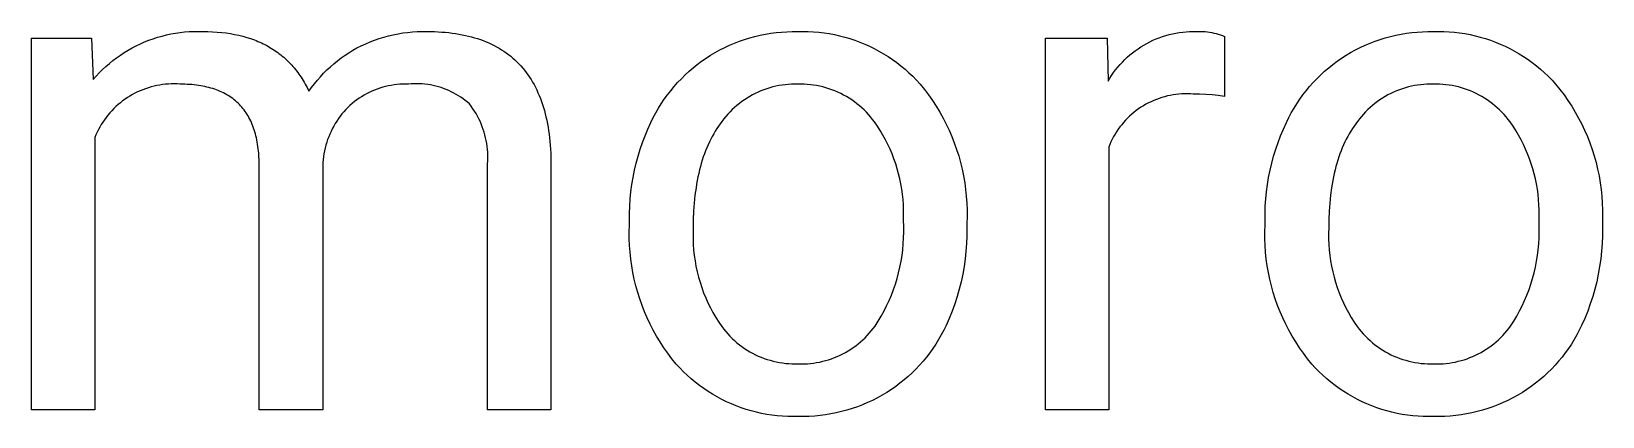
# Model space of a CAD drawing. Header units: millimetres. Extents: x 1422 to 6060, y -58 to 3182.
# Drawn here: x 4645.9 to 4744.2, y 145.7 to 169.9 of the extents above; entities that cross this region are included whole.
import ezdxf

# ---------------------------------------------------------------- set-up
doc = ezdxf.new("R2010")
doc.units = ezdxf.units.MM
doc.header["$MEASUREMENT"] = 0
doc.layers.add('Domyślny', color=7, linetype='Continuous', true_color=0x000000)

msp = doc.modelspace()

# ---------------------------------------------------------------- linework, layer by layer
at = {"layer": 'Domyślny'}
for p, q in [((4645.852, 146.155), (4645.852, 169.449)), ((4645.852, 169.449), (4649.605, 169.449)), ((4649.605, 169.449), (4649.711, 166.85)), ((4652.673, 169.093), (4652.937, 169.208)), ((4652.937, 169.208), (4653.205, 169.315)), ((4653.205, 169.315), (4653.476, 169.412)), ((4653.476, 169.412), (4653.75, 169.501)), ((4653.75, 169.501), (4654.027, 169.58)), ((4654.027, 169.58), (4654.307, 169.649)), ((4654.307, 169.649), (4654.588, 169.709)), ((4654.588, 169.709), (4654.872, 169.76)), ((4654.872, 169.76), (4655.157, 169.801)), ((4655.157, 169.801), (4655.443, 169.833)), ((4655.443, 169.833), (4655.731, 169.854)), ((4655.731, 169.854), (4656.018, 169.866)), ((4656.018, 169.866), (4656.307, 169.869)), ((4656.307, 169.869), (4656.595, 169.862)), ((4656.595, 169.862), (4656.896, 169.858)), ((4656.896, 169.858), (4657.191, 169.847)), ((4657.191, 169.847), (4657.48, 169.829)), ((4657.48, 169.829), (4657.763, 169.803)), ((4657.763, 169.803), (4658.04, 169.77)), ((4658.04, 169.77), (4658.31, 169.73)), ((4658.31, 169.73), (4658.575, 169.682)), ((4658.575, 169.682), (4658.834, 169.628)), ((4658.834, 169.628), (4659.086, 169.566)), ((4659.086, 169.566), (4659.333, 169.496)), ((4659.333, 169.496), (4659.573, 169.419)), ((4659.573, 169.419), (4659.691, 169.378)), ((4659.691, 169.378), (4659.808, 169.335)), ((4659.808, 169.335), (4659.923, 169.29)), ((4659.923, 169.29), (4660.036, 169.244)), ((4660.036, 169.244), (4660.148, 169.195)), ((4660.148, 169.195), (4660.258, 169.145)), ((4666.778, 169.095), (4667.057, 169.214)), ((4667.057, 169.214), (4667.34, 169.323)), ((4667.34, 169.323), (4667.627, 169.423)), ((4667.627, 169.423), (4667.917, 169.512)), ((4667.917, 169.512), (4668.21, 169.592)), ((4668.21, 169.592), (4668.505, 169.662)), ((4668.505, 169.662), (4668.803, 169.721)), ((4668.803, 169.721), (4669.103, 169.77)), ((4669.103, 169.77), (4669.404, 169.809)), ((4669.404, 169.809), (4669.706, 169.838)), ((4669.706, 169.838), (4670.009, 169.856)), ((4670.009, 169.856), (4670.312, 169.864)), ((4670.312, 169.864), (4670.616, 169.862)), ((4670.616, 169.862), (4671.086, 169.854)), ((4671.086, 169.854), (4671.315, 169.844)), ((4671.315, 169.844), (4671.541, 169.83)), ((4671.541, 169.83), (4671.763, 169.812)), ((4671.763, 169.812), (4671.981, 169.79)), ((4671.981, 169.79), (4672.196, 169.765)), ((4672.196, 169.765), (4672.407, 169.735)), ((4672.407, 169.735), (4672.614, 169.701)), ((4672.614, 169.701), (4672.818, 169.664)), ((4672.818, 169.664), (4673.018, 169.622)), ((4673.018, 169.622), (4673.215, 169.576)), ((4673.215, 169.576), (4673.407, 169.527)), ((4673.407, 169.527), (4673.596, 169.473)), ((4673.596, 169.473), (4673.782, 169.416)), ((4673.782, 169.416), (4673.964, 169.355)), ((4673.964, 169.355), (4674.142, 169.289)), ((4674.142, 169.289), (4674.316, 169.22)), ((4674.316, 169.22), (4674.487, 169.147)), ((4689.868, 169.133), (4690.183, 169.254)), ((4690.183, 169.254), (4690.502, 169.363)), ((4690.502, 169.363), (4690.824, 169.463)), ((4690.824, 169.463), (4691.149, 169.551)), ((4691.149, 169.551), (4691.477, 169.629)), ((4691.477, 169.629), (4691.808, 169.695)), ((4691.808, 169.695), (4692.14, 169.751)), ((4692.14, 169.751), (4692.474, 169.795)), ((4692.474, 169.795), (4692.81, 169.829)), ((4692.81, 169.829), (4693.146, 169.851)), ((4693.146, 169.851), (4693.483, 169.862)), ((4693.483, 169.862), (4693.82, 169.862)), ((4693.82, 169.862), (4694.152, 169.868)), ((4694.152, 169.868), (4694.483, 169.863)), ((4694.483, 169.863), (4694.814, 169.846)), ((4694.814, 169.846), (4695.144, 169.819)), ((4695.144, 169.819), (4695.473, 169.78)), ((4695.473, 169.78), (4695.801, 169.73)), ((4695.801, 169.73), (4696.127, 169.669)), ((4696.127, 169.669), (4696.45, 169.598)), ((4696.45, 169.598), (4696.771, 169.515)), ((4696.771, 169.515), (4697.089, 169.421)), ((4697.089, 169.421), (4697.403, 169.317)), ((4697.403, 169.317), (4697.714, 169.202)), ((4697.714, 169.202), (4698.021, 169.076)), ((4709.33, 146.155), (4709.33, 169.449)), ((4709.33, 169.449), (4713.188, 169.449)), ((4713.188, 169.449), (4713.253, 166.744)), ((4715.681, 169.12), (4715.872, 169.219)), ((4715.872, 169.219), (4716.066, 169.311)), ((4716.066, 169.311), (4716.263, 169.397)), ((4716.263, 169.397), (4716.463, 169.476)), ((4716.463, 169.476), (4716.666, 169.547)), ((4716.666, 169.547), (4716.871, 169.612)), ((4716.871, 169.612), (4717.079, 169.669)), ((4717.079, 169.669), (4717.288, 169.719)), ((4717.288, 169.719), (4717.499, 169.761)), ((4717.499, 169.761), (4717.711, 169.797)), ((4717.711, 169.797), (4717.924, 169.825)), ((4717.924, 169.825), (4718.138, 169.845)), ((4718.138, 169.845), (4718.353, 169.858)), ((4718.353, 169.858), (4718.568, 169.864)), ((4718.568, 169.864), (4718.783, 169.862)), ((4718.783, 169.862), (4718.922, 169.867)), ((4718.922, 169.867), (4719.06, 169.867)), ((4719.06, 169.867), (4719.199, 169.862)), ((4719.199, 169.862), (4719.337, 169.853)), ((4719.337, 169.853), (4719.475, 169.839)), ((4719.475, 169.839), (4719.612, 169.82)), ((4719.612, 169.82), (4719.748, 169.796)), ((4719.748, 169.796), (4719.884, 169.767)), ((4719.884, 169.767), (4720.018, 169.734)), ((4720.018, 169.734), (4720.151, 169.696)), ((4720.151, 169.696), (4720.283, 169.654)), ((4720.283, 169.654), (4720.413, 169.607)), ((4720.413, 169.607), (4720.542, 169.556)), ((4720.542, 169.556), (4720.542, 165.793)), ((4729.655, 169.133), (4729.97, 169.254)), ((4729.97, 169.254), (4730.288, 169.363)), ((4730.288, 169.363), (4730.611, 169.463)), ((4730.611, 169.463), (4730.936, 169.551)), ((4730.936, 169.551), (4731.264, 169.629)), ((4731.264, 169.629), (4731.594, 169.695)), ((4731.594, 169.695), (4731.927, 169.751)), ((4731.927, 169.751), (4732.261, 169.795)), ((4732.261, 169.795), (4732.596, 169.829)), ((4732.596, 169.829), (4732.933, 169.851)), ((4732.933, 169.851), (4733.269, 169.862)), ((4733.269, 169.862), (4733.607, 169.862)), ((4733.607, 169.862), (4733.938, 169.868)), ((4733.938, 169.868), (4734.269, 169.863)), ((4734.269, 169.863), (4734.6, 169.846)), ((4734.6, 169.846), (4734.931, 169.819)), ((4734.931, 169.819), (4735.26, 169.78)), ((4735.26, 169.78), (4735.587, 169.73)), ((4735.587, 169.73), (4735.913, 169.669)), ((4735.913, 169.669), (4736.237, 169.598)), ((4736.237, 169.598), (4736.557, 169.515)), ((4736.557, 169.515), (4736.875, 169.421)), ((4736.875, 169.421), (4737.19, 169.317)), ((4737.19, 169.317), (4737.501, 169.202)), ((4737.501, 169.202), (4737.807, 169.076)), ((4650.955, 168.046), (4651.184, 168.22)), ((4651.184, 168.22), (4651.42, 168.386)), ((4651.42, 168.386), (4651.661, 168.544)), ((4651.661, 168.544), (4651.907, 168.694)), ((4651.907, 168.694), (4652.158, 168.836)), ((4652.158, 168.836), (4652.413, 168.969)), ((4652.413, 168.969), (4652.673, 169.093)), ((4660.258, 169.145), (4660.367, 169.093)), ((4660.367, 169.093), (4660.474, 169.039)), ((4660.474, 169.039), (4660.58, 168.983)), ((4660.58, 168.983), (4660.684, 168.926)), ((4660.684, 168.926), (4660.787, 168.866)), ((4660.787, 168.866), (4660.888, 168.805)), ((4660.888, 168.805), (4660.988, 168.742)), ((4660.988, 168.742), (4661.086, 168.677)), ((4661.086, 168.677), (4661.183, 168.611)), ((4661.183, 168.611), (4661.278, 168.542)), ((4661.278, 168.542), (4661.372, 168.472)), ((4661.372, 168.472), (4661.464, 168.4)), ((4661.464, 168.4), (4661.555, 168.326)), ((4661.555, 168.326), (4661.644, 168.25)), ((4661.644, 168.25), (4661.731, 168.172)), ((4665.014, 168.026), (4665.247, 168.203)), ((4665.247, 168.203), (4665.485, 168.372)), ((4665.485, 168.372), (4665.729, 168.532)), ((4665.729, 168.532), (4665.978, 168.685)), ((4665.978, 168.685), (4666.232, 168.829)), ((4666.232, 168.829), (4666.502, 168.967)), ((4666.502, 168.967), (4666.778, 169.095)), ((4674.487, 169.147), (4674.654, 169.07)), ((4674.654, 169.07), (4674.817, 168.988)), ((4674.817, 168.988), (4674.977, 168.903)), ((4674.977, 168.903), (4675.133, 168.814)), ((4675.133, 168.814), (4675.286, 168.721)), ((4675.286, 168.721), (4675.435, 168.624)), ((4675.435, 168.624), (4675.58, 168.523)), ((4675.58, 168.523), (4675.721, 168.418)), ((4675.721, 168.418), (4675.859, 168.309)), ((4675.859, 168.309), (4675.993, 168.196)), ((4675.993, 168.196), (4676.123, 168.079)), ((4687.808, 168.002), (4688.083, 168.195)), ((4688.083, 168.195), (4688.364, 168.378)), ((4688.364, 168.378), (4688.654, 168.549)), ((4688.654, 168.549), (4688.95, 168.71)), ((4688.95, 168.71), (4689.252, 168.861)), ((4689.252, 168.861), (4689.558, 169.002)), ((4689.558, 169.002), (4689.868, 169.133)), ((4698.021, 169.076), (4698.323, 168.94)), ((4698.323, 168.94), (4698.621, 168.794)), ((4698.621, 168.794), (4698.913, 168.638)), ((4698.913, 168.638), (4699.2, 168.472)), ((4699.2, 168.472), (4699.481, 168.297)), ((4699.481, 168.297), (4699.756, 168.112)), ((4714.3, 168.102), (4714.456, 168.25)), ((4714.456, 168.25), (4714.618, 168.392)), ((4714.618, 168.392), (4714.784, 168.529)), ((4714.784, 168.529), (4714.955, 168.659)), ((4714.955, 168.659), (4715.13, 168.784)), ((4715.13, 168.784), (4715.31, 168.902)), ((4715.31, 168.902), (4715.493, 169.014)), ((4715.493, 169.014), (4715.681, 169.12)), ((4727.594, 168.002), (4727.869, 168.195)), ((4727.869, 168.195), (4728.15, 168.378)), ((4728.15, 168.378), (4728.441, 168.549)), ((4728.441, 168.549), (4728.737, 168.71)), ((4728.737, 168.71), (4729.038, 168.861)), ((4729.038, 168.861), (4729.344, 169.002)), ((4729.344, 169.002), (4729.655, 169.133)), ((4737.807, 169.076), (4738.11, 168.94)), ((4738.11, 168.94), (4738.407, 168.794)), ((4738.407, 168.794), (4738.7, 168.638)), ((4738.7, 168.638), (4738.986, 168.472)), ((4738.986, 168.472), (4739.268, 168.297)), ((4739.268, 168.297), (4739.543, 168.112)), ((4649.901, 167.066), (4650.099, 167.276)), ((4650.099, 167.276), (4650.303, 167.479)), ((4650.303, 167.479), (4650.514, 167.676)), ((4650.514, 167.676), (4650.731, 167.865)), ((4650.731, 167.865), (4650.955, 168.046)), ((4661.731, 168.172), (4661.818, 168.092)), ((4661.818, 168.092), (4661.902, 168.011)), ((4661.902, 168.011), (4661.985, 167.928)), ((4661.985, 167.928), (4662.067, 167.843)), ((4662.067, 167.843), (4662.147, 167.756)), ((4662.147, 167.756), (4662.225, 167.668)), ((4662.225, 167.668), (4662.302, 167.577)), ((4662.302, 167.577), (4662.378, 167.485)), ((4662.378, 167.485), (4662.451, 167.391)), ((4662.451, 167.391), (4662.524, 167.295)), ((4662.524, 167.295), (4662.595, 167.197)), ((4663.947, 167.032), (4664.147, 167.245)), ((4664.147, 167.245), (4664.354, 167.451)), ((4664.354, 167.451), (4664.568, 167.65)), ((4664.568, 167.65), (4664.788, 167.842)), ((4664.788, 167.842), (4665.014, 168.026)), ((4676.123, 168.079), (4676.25, 167.959)), ((4676.25, 167.959), (4676.373, 167.834)), ((4676.373, 167.834), (4676.493, 167.705)), ((4676.493, 167.705), (4676.609, 167.573)), ((4676.609, 167.573), (4676.721, 167.436)), ((4676.721, 167.436), (4676.829, 167.295)), ((4676.829, 167.295), (4676.934, 167.151)), ((4686.778, 167.143), (4687.025, 167.371)), ((4687.025, 167.371), (4687.279, 167.59)), ((4687.279, 167.59), (4687.54, 167.801)), ((4687.54, 167.801), (4687.808, 168.002)), ((4699.756, 168.112), (4700.025, 167.918)), ((4700.025, 167.918), (4700.287, 167.715)), ((4700.287, 167.715), (4700.542, 167.503)), ((4700.542, 167.503), (4700.789, 167.283)), ((4700.789, 167.283), (4701.029, 167.054)), ((4713.478, 167.11), (4713.601, 167.287)), ((4713.601, 167.287), (4713.729, 167.459)), ((4713.729, 167.459), (4713.863, 167.627)), ((4713.863, 167.627), (4714.003, 167.791)), ((4714.003, 167.791), (4714.149, 167.949)), ((4714.149, 167.949), (4714.3, 168.102)), ((4726.565, 167.143), (4726.811, 167.371)), ((4726.811, 167.371), (4727.065, 167.59)), ((4727.065, 167.59), (4727.326, 167.801)), ((4727.326, 167.801), (4727.594, 168.002)), ((4739.543, 168.112), (4739.811, 167.918)), ((4739.811, 167.918), (4740.073, 167.715)), ((4740.073, 167.715), (4740.328, 167.503)), ((4740.328, 167.503), (4740.575, 167.283)), ((4740.575, 167.283), (4740.815, 167.054)), ((4649.711, 166.85), (4649.901, 167.066)), ((4653.004, 166.281), (4652.833, 166.218)), ((4653.177, 166.338), (4653.004, 166.281)), ((4653.352, 166.389), (4653.177, 166.338)), ((4653.529, 166.435), (4653.352, 166.389)), ((4653.707, 166.474), (4653.529, 166.435)), ((4653.886, 166.507), (4653.707, 166.474)), ((4654.066, 166.533), (4653.886, 166.507)), ((4654.248, 166.554), (4654.066, 166.533)), ((4654.429, 166.568), (4654.248, 166.554)), ((4654.611, 166.576), (4654.429, 166.568)), ((4654.794, 166.578), (4654.611, 166.576)), ((4654.976, 166.574), (4654.794, 166.578)), ((4655.158, 166.563), (4654.976, 166.574)), ((4655.463, 166.558), (4655.158, 166.563)), ((4655.612, 166.552), (4655.463, 166.558)), ((4655.758, 166.543), (4655.612, 166.552)), ((4655.902, 166.532), (4655.758, 166.543)), ((4656.043, 166.518), (4655.902, 166.532)), ((4656.182, 166.502), (4656.043, 166.518)), ((4656.319, 166.484), (4656.182, 166.502)), ((4656.453, 166.462), (4656.319, 166.484)), ((4656.585, 166.439), (4656.453, 166.462)), ((4656.715, 166.413), (4656.585, 166.439)), ((4656.842, 166.384), (4656.715, 166.413)), ((4656.966, 166.353), (4656.842, 166.384)), ((4657.088, 166.319), (4656.966, 166.353)), ((4657.208, 166.283), (4657.088, 166.319)), ((4657.325, 166.245), (4657.208, 166.283)), ((4657.44, 166.204), (4657.325, 166.245)), ((4662.595, 167.197), (4662.664, 167.097)), ((4662.664, 167.097), (4662.732, 166.996)), ((4662.732, 166.996), (4662.798, 166.893)), ((4662.798, 166.893), (4662.863, 166.788)), ((4662.863, 166.788), (4662.926, 166.681)), ((4662.926, 166.681), (4662.988, 166.572)), ((4662.988, 166.572), (4663.107, 166.349)), ((4663.107, 166.349), (4663.22, 166.119)), ((4663.22, 166.119), (4663.39, 166.356)), ((4663.39, 166.356), (4663.568, 166.588)), ((4663.568, 166.588), (4663.754, 166.813)), ((4663.754, 166.813), (4663.947, 167.032)), ((4667.497, 166.253), (4667.328, 166.188)), ((4667.669, 166.312), (4667.497, 166.253)), ((4667.843, 166.365), (4667.669, 166.312)), ((4668.019, 166.412), (4667.843, 166.365)), ((4668.196, 166.453), (4668.019, 166.412)), ((4668.374, 166.487), (4668.196, 166.453)), ((4668.553, 166.515), (4668.374, 166.487)), ((4668.734, 166.538), (4668.553, 166.515)), ((4668.915, 166.553), (4668.734, 166.538)), ((4669.096, 166.563), (4668.915, 166.553)), ((4669.278, 166.566), (4669.096, 166.563)), ((4669.459, 166.563), (4669.278, 166.566)), ((4669.631, 166.577), (4669.459, 166.563)), ((4669.803, 166.586), (4669.631, 166.577)), ((4669.975, 166.588), (4669.803, 166.586)), ((4670.147, 166.585), (4669.975, 166.588)), ((4670.319, 166.575), (4670.147, 166.585)), ((4670.49, 166.56), (4670.319, 166.575)), ((4670.661, 166.538), (4670.49, 166.56)), ((4670.831, 166.511), (4670.661, 166.538)), ((4670.999, 166.478), (4670.831, 166.511)), ((4671.167, 166.439), (4670.999, 166.478)), ((4671.333, 166.394), (4671.167, 166.439)), ((4671.498, 166.344), (4671.333, 166.394)), ((4671.66, 166.288), (4671.498, 166.344)), ((4671.821, 166.226), (4671.66, 166.288)), ((4676.934, 167.151), (4677.035, 167.002)), ((4677.035, 167.002), (4677.133, 166.85)), ((4677.133, 166.85), (4677.226, 166.693)), ((4677.226, 166.693), (4677.317, 166.533)), ((4677.317, 166.533), (4677.403, 166.369)), ((4677.403, 166.369), (4677.486, 166.2)), ((4685.873, 166.154), (4686.087, 166.413)), ((4686.087, 166.413), (4686.309, 166.664)), ((4686.309, 166.664), (4686.54, 166.907)), ((4686.54, 166.907), (4686.778, 167.143)), ((4691.89, 166.276), (4691.705, 166.211)), ((4692.077, 166.335), (4691.89, 166.276)), ((4692.266, 166.386), (4692.077, 166.335)), ((4692.457, 166.432), (4692.266, 166.386)), ((4692.649, 166.471), (4692.457, 166.432)), ((4692.843, 166.503), (4692.649, 166.471)), ((4693.037, 166.528), (4692.843, 166.503)), ((4693.232, 166.547), (4693.037, 166.528)), ((4693.428, 166.559), (4693.232, 166.547)), ((4693.624, 166.565), (4693.428, 166.559)), ((4693.82, 166.563), (4693.624, 166.565)), ((4694.019, 166.565), (4693.82, 166.563)), ((4694.219, 166.56), (4694.019, 166.565)), ((4694.417, 166.549), (4694.219, 166.56)), ((4694.616, 166.53), (4694.417, 166.549)), ((4694.813, 166.504), (4694.616, 166.53)), ((4695.01, 166.472), (4694.813, 166.504)), ((4695.205, 166.433), (4695.01, 166.472)), ((4695.399, 166.387), (4695.205, 166.433)), ((4695.591, 166.335), (4695.399, 166.387)), ((4695.782, 166.276), (4695.591, 166.335)), ((4695.97, 166.21), (4695.782, 166.276)), ((4701.029, 167.054), (4701.261, 166.817)), ((4701.261, 166.817), (4701.485, 166.573)), ((4701.485, 166.573), (4701.754, 166.239)), ((4701.754, 166.239), (4702.012, 165.896)), ((4713.253, 166.744), (4713.362, 166.929)), ((4713.362, 166.929), (4713.478, 167.11)), ((4725.659, 166.154), (4725.873, 166.413)), ((4725.873, 166.413), (4726.095, 166.664)), ((4726.095, 166.664), (4726.326, 166.907)), ((4726.326, 166.907), (4726.565, 167.143)), ((4731.676, 166.276), (4731.491, 166.211)), ((4731.864, 166.335), (4731.676, 166.276)), ((4732.053, 166.386), (4731.864, 166.335)), ((4732.243, 166.432), (4732.053, 166.386)), ((4732.436, 166.471), (4732.243, 166.432)), ((4732.629, 166.503), (4732.436, 166.471)), ((4732.824, 166.528), (4732.629, 166.503)), ((4733.019, 166.547), (4732.824, 166.528)), ((4733.214, 166.559), (4733.019, 166.547)), ((4733.41, 166.565), (4733.214, 166.559)), ((4733.607, 166.563), (4733.41, 166.565)), ((4733.806, 166.565), (4733.607, 166.563)), ((4734.005, 166.56), (4733.806, 166.565)), ((4734.204, 166.549), (4734.005, 166.56)), ((4734.402, 166.53), (4734.204, 166.549)), ((4734.6, 166.504), (4734.402, 166.53)), ((4734.796, 166.472), (4734.6, 166.504)), ((4734.992, 166.433), (4734.796, 166.472)), ((4735.186, 166.387), (4734.992, 166.433)), ((4735.378, 166.335), (4735.186, 166.387)), ((4735.568, 166.276), (4735.378, 166.335)), ((4735.756, 166.21), (4735.568, 166.276)), ((4740.815, 167.054), (4741.047, 166.817)), ((4741.047, 166.817), (4741.271, 166.573)), ((4741.271, 166.573), (4741.54, 166.239)), ((4741.54, 166.239), (4741.798, 165.896)), ((4651.28, 165.28), (4651.144, 165.159)), ((4651.42, 165.398), (4651.28, 165.28)), ((4651.563, 165.51), (4651.42, 165.398)), ((4651.711, 165.617), (4651.563, 165.51)), ((4651.862, 165.719), (4651.711, 165.617)), ((4652.016, 165.816), (4651.862, 165.719)), ((4652.174, 165.907), (4652.016, 165.816)), ((4652.335, 165.993), (4652.174, 165.907)), ((4652.498, 166.074), (4652.335, 165.993)), ((4652.665, 166.149), (4652.498, 166.074)), ((4652.833, 166.218), (4652.665, 166.149)), ((4657.553, 166.16), (4657.44, 166.204)), ((4657.663, 166.114), (4657.553, 166.16)), ((4657.77, 166.066), (4657.663, 166.114)), ((4657.876, 166.015), (4657.77, 166.066)), ((4657.978, 165.961), (4657.876, 166.015)), ((4658.079, 165.905), (4657.978, 165.961)), ((4658.177, 165.847), (4658.079, 165.905)), ((4658.272, 165.786), (4658.177, 165.847)), ((4658.365, 165.722), (4658.272, 165.786)), ((4658.456, 165.656), (4658.365, 165.722)), ((4658.544, 165.588), (4658.456, 165.656)), ((4658.63, 165.517), (4658.544, 165.588)), ((4658.714, 165.444), (4658.63, 165.517)), ((4658.795, 165.368), (4658.714, 165.444)), ((4658.873, 165.289), (4658.795, 165.368)), ((4658.95, 165.208), (4658.873, 165.289)), ((4665.93, 165.353), (4665.792, 165.235)), ((4666.071, 165.467), (4665.93, 165.353)), ((4666.217, 165.576), (4666.071, 165.467)), ((4666.366, 165.68), (4666.217, 165.576)), ((4666.519, 165.778), (4666.366, 165.68)), ((4666.675, 165.871), (4666.519, 165.778)), ((4666.834, 165.959), (4666.675, 165.871)), ((4666.996, 166.041), (4666.834, 165.959)), ((4667.16, 166.118), (4666.996, 166.041)), ((4667.328, 166.188), (4667.16, 166.118)), ((4671.979, 166.159), (4671.821, 166.226)), ((4672.135, 166.086), (4671.979, 166.159)), ((4672.289, 166.008), (4672.135, 166.086)), ((4672.439, 165.925), (4672.289, 166.008)), ((4672.587, 165.837), (4672.439, 165.925)), ((4672.732, 165.743), (4672.587, 165.837)), ((4672.873, 165.645), (4672.732, 165.743)), ((4673.01, 165.542), (4672.873, 165.645)), ((4673.144, 165.434), (4673.01, 165.542)), ((4673.275, 165.322), (4673.144, 165.434)), ((4673.385, 165.176), (4673.275, 165.322)), ((4677.486, 166.2), (4677.565, 166.028)), ((4677.565, 166.028), (4677.641, 165.852)), ((4677.641, 165.852), (4677.712, 165.672)), ((4677.712, 165.672), (4677.781, 165.487)), ((4677.781, 165.487), (4677.845, 165.299)), ((4677.845, 165.299), (4677.906, 165.107)), ((4685.107, 165.053), (4685.285, 165.338)), ((4685.285, 165.338), (4685.472, 165.616)), ((4685.472, 165.616), (4685.668, 165.888)), ((4685.668, 165.888), (4685.873, 166.154)), ((4690.17, 165.355), (4690.018, 165.231)), ((4690.326, 165.473), (4690.17, 165.355)), ((4690.487, 165.585), (4690.326, 165.473)), ((4690.651, 165.693), (4690.487, 165.585)), ((4690.819, 165.794), (4690.651, 165.693)), ((4690.99, 165.89), (4690.819, 165.794)), ((4691.165, 165.979), (4690.99, 165.89)), ((4691.342, 166.063), (4691.165, 165.979)), ((4691.522, 166.14), (4691.342, 166.063)), ((4691.705, 166.211), (4691.522, 166.14)), ((4696.155, 166.138), (4695.97, 166.21)), ((4696.339, 166.06), (4696.155, 166.138)), ((4696.519, 165.975), (4696.339, 166.06)), ((4696.696, 165.884), (4696.519, 165.975)), ((4696.87, 165.787), (4696.696, 165.884)), ((4697.041, 165.684), (4696.87, 165.787)), ((4697.208, 165.575), (4697.041, 165.684)), ((4697.371, 165.461), (4697.208, 165.575)), ((4697.53, 165.341), (4697.371, 165.461)), ((4697.684, 165.216), (4697.53, 165.341)), ((4702.012, 165.896), (4702.258, 165.544)), ((4702.258, 165.544), (4702.492, 165.184)), ((4715.624, 165.3), (4715.468, 165.209)), ((4715.784, 165.385), (4715.624, 165.3)), ((4715.947, 165.465), (4715.784, 165.385)), ((4716.112, 165.539), (4715.947, 165.465)), ((4716.28, 165.608), (4716.112, 165.539)), ((4716.45, 165.67), (4716.28, 165.608)), ((4716.622, 165.727), (4716.45, 165.67)), ((4716.796, 165.778), (4716.622, 165.727)), ((4716.971, 165.822), (4716.796, 165.778)), ((4717.148, 165.861), (4716.971, 165.822)), ((4717.326, 165.893), (4717.148, 165.861)), ((4717.506, 165.919), (4717.326, 165.893)), ((4717.686, 165.939), (4717.506, 165.919)), ((4717.866, 165.953), (4717.686, 165.939)), ((4718.047, 165.96), (4717.866, 165.953)), ((4718.228, 165.961), (4718.047, 165.96)), ((4718.409, 165.956), (4718.228, 165.961)), ((4718.59, 165.945), (4718.409, 165.956)), ((4718.982, 165.941), (4718.59, 165.945)), ((4719.374, 165.923), (4718.982, 165.941)), ((4719.764, 165.893), (4719.374, 165.923)), ((4720.154, 165.85), (4719.764, 165.893)), ((4720.542, 165.793), (4720.154, 165.85)), ((4724.894, 165.053), (4725.071, 165.338)), ((4725.071, 165.338), (4725.258, 165.616)), ((4725.258, 165.616), (4725.454, 165.888)), ((4725.454, 165.888), (4725.659, 166.154)), ((4729.956, 165.355), (4729.804, 165.231)), ((4730.113, 165.473), (4729.956, 165.355)), ((4730.273, 165.585), (4730.113, 165.473)), ((4730.438, 165.693), (4730.273, 165.585)), ((4730.605, 165.794), (4730.438, 165.693)), ((4730.777, 165.89), (4730.605, 165.794)), ((4730.951, 165.979), (4730.777, 165.89)), ((4731.128, 166.063), (4730.951, 165.979)), ((4731.309, 166.14), (4731.128, 166.063)), ((4731.491, 166.211), (4731.309, 166.14)), ((4735.942, 166.138), (4735.756, 166.21)), ((4736.125, 166.06), (4735.942, 166.138)), ((4736.305, 165.975), (4736.125, 166.06)), ((4736.482, 165.884), (4736.305, 165.975)), ((4736.656, 165.787), (4736.482, 165.884)), ((4736.827, 165.684), (4736.656, 165.787)), ((4736.994, 165.575), (4736.827, 165.684)), ((4737.157, 165.461), (4736.994, 165.575)), ((4737.316, 165.341), (4737.157, 165.461)), ((4737.471, 165.216), (4737.316, 165.341)), ((4741.798, 165.896), (4742.044, 165.544)), ((4742.044, 165.544), (4742.278, 165.184)), ((4650.426, 164.337), (4650.323, 164.186)), ((4650.533, 164.484), (4650.426, 164.337)), ((4650.646, 164.627), (4650.533, 164.484)), ((4650.764, 164.766), (4650.646, 164.627)), ((4650.886, 164.901), (4650.764, 164.766)), ((4651.013, 165.032), (4650.886, 164.901)), ((4651.144, 165.159), (4651.013, 165.032)), ((4659.023, 165.125), (4658.95, 165.208)), ((4659.095, 165.039), (4659.023, 165.125)), ((4659.164, 164.951), (4659.095, 165.039)), ((4659.23, 164.86), (4659.164, 164.951)), ((4659.294, 164.767), (4659.23, 164.86)), ((4659.356, 164.671), (4659.294, 164.767)), ((4659.415, 164.573), (4659.356, 164.671)), ((4659.472, 164.472), (4659.415, 164.573)), ((4659.527, 164.369), (4659.472, 164.472)), ((4659.579, 164.263), (4659.527, 164.369)), ((4659.628, 164.155), (4659.579, 164.263)), ((4665.07, 164.402), (4664.967, 164.25)), ((4665.178, 164.551), (4665.07, 164.402)), ((4665.292, 164.696), (4665.178, 164.551)), ((4665.41, 164.837), (4665.292, 164.696)), ((4665.533, 164.974), (4665.41, 164.837)), ((4665.66, 165.106), (4665.533, 164.974)), ((4665.792, 165.235), (4665.66, 165.106)), ((4673.49, 165.028), (4673.385, 165.176)), ((4673.59, 164.875), (4673.49, 165.028)), ((4673.685, 164.72), (4673.59, 164.875)), ((4673.774, 164.561), (4673.685, 164.72)), ((4673.858, 164.4), (4673.774, 164.561)), ((4673.937, 164.235), (4673.858, 164.4)), ((4677.906, 165.107), (4677.963, 164.911)), ((4677.963, 164.911), (4678.016, 164.711)), ((4678.016, 164.711), (4678.066, 164.507)), ((4678.066, 164.507), (4678.112, 164.299)), ((4678.112, 164.299), (4678.155, 164.088)), ((4684.634, 164.165), (4684.782, 164.466)), ((4684.782, 164.466), (4684.94, 164.762)), ((4684.94, 164.762), (4685.107, 165.053)), ((4689.201, 164.387), (4689.082, 164.231)), ((4689.324, 164.539), (4689.201, 164.387)), ((4689.453, 164.687), (4689.324, 164.539)), ((4689.587, 164.83), (4689.453, 164.687)), ((4689.726, 164.969), (4689.587, 164.83)), ((4689.87, 165.103), (4689.726, 164.969)), ((4690.018, 165.231), (4689.87, 165.103)), ((4697.835, 165.085), (4697.684, 165.216)), ((4697.98, 164.949), (4697.835, 165.085)), ((4698.121, 164.808), (4697.98, 164.949)), ((4698.257, 164.663), (4698.121, 164.808)), ((4698.388, 164.512), (4698.257, 164.663)), ((4698.514, 164.358), (4698.388, 164.512)), ((4698.634, 164.199), (4698.514, 164.358)), ((4702.492, 165.184), (4702.714, 164.817)), ((4702.714, 164.817), (4702.923, 164.442)), ((4702.923, 164.442), (4703.119, 164.061)), ((4714.346, 164.299), (4714.225, 164.164)), ((4714.472, 164.429), (4714.346, 164.299)), ((4714.602, 164.555), (4714.472, 164.429)), ((4714.737, 164.676), (4714.602, 164.555)), ((4714.875, 164.793), (4714.737, 164.676)), ((4715.018, 164.905), (4714.875, 164.793)), ((4715.164, 165.011), (4715.018, 164.905)), ((4715.314, 165.113), (4715.164, 165.011)), ((4715.468, 165.209), (4715.314, 165.113)), ((4724.42, 164.165), (4724.568, 164.466)), ((4724.568, 164.466), (4724.726, 164.762)), ((4724.726, 164.762), (4724.894, 165.053)), ((4728.987, 164.387), (4728.868, 164.231)), ((4729.111, 164.539), (4728.987, 164.387)), ((4729.24, 164.687), (4729.111, 164.539)), ((4729.374, 164.83), (4729.24, 164.687)), ((4729.512, 164.969), (4729.374, 164.83)), ((4729.656, 165.103), (4729.512, 164.969)), ((4729.804, 165.231), (4729.656, 165.103)), ((4737.621, 165.085), (4737.471, 165.216)), ((4737.767, 164.949), (4737.621, 165.085)), ((4737.908, 164.808), (4737.767, 164.949)), ((4738.044, 164.663), (4737.908, 164.808)), ((4738.175, 164.512), (4738.044, 164.663)), ((4738.3, 164.358), (4738.175, 164.512)), ((4738.42, 164.199), (4738.3, 164.358)), ((4742.278, 165.184), (4742.5, 164.817)), ((4742.5, 164.817), (4742.709, 164.442)), ((4742.709, 164.442), (4742.905, 164.061)), ((4649.89, 163.385), (4649.821, 163.217)), ((4649.966, 163.551), (4649.89, 163.385)), ((4650.047, 163.714), (4649.966, 163.551)), ((4650.133, 163.875), (4650.047, 163.714)), ((4650.225, 164.032), (4650.133, 163.875)), ((4650.323, 164.186), (4650.225, 164.032)), ((4659.675, 164.044), (4659.628, 164.155)), ((4659.72, 163.931), (4659.675, 164.044)), ((4659.762, 163.815), (4659.72, 163.931)), ((4659.802, 163.697), (4659.762, 163.815)), ((4659.84, 163.576), (4659.802, 163.697)), ((4659.875, 163.453), (4659.84, 163.576)), ((4659.908, 163.327), (4659.875, 163.453)), ((4659.938, 163.199), (4659.908, 163.327)), ((4664.531, 163.44), (4664.461, 163.27)), ((4664.607, 163.608), (4664.531, 163.44)), ((4664.689, 163.773), (4664.607, 163.608)), ((4664.776, 163.935), (4664.689, 163.773)), ((4664.869, 164.094), (4664.776, 163.935)), ((4664.967, 164.25), (4664.869, 164.094)), ((4674.01, 164.068), (4673.937, 164.235)), ((4674.077, 163.899), (4674.01, 164.068)), ((4674.139, 163.728), (4674.077, 163.899)), ((4674.194, 163.554), (4674.139, 163.728)), ((4674.244, 163.379), (4674.194, 163.554)), ((4674.288, 163.202), (4674.244, 163.379)), ((4678.155, 164.088), (4678.194, 163.872)), ((4678.194, 163.872), (4678.229, 163.652)), ((4678.229, 163.652), (4678.261, 163.428)), ((4678.261, 163.428), (4678.288, 163.2)), ((4684.11, 162.911), (4684.271, 163.334)), ((4684.271, 163.334), (4684.445, 163.753)), ((4684.445, 163.753), (4684.634, 164.165)), ((4688.47, 163.286), (4688.38, 163.115)), ((4688.563, 163.453), (4688.47, 163.286)), ((4688.66, 163.617), (4688.563, 163.453)), ((4688.76, 163.776), (4688.66, 163.617)), ((4688.864, 163.932), (4688.76, 163.776)), ((4688.971, 164.083), (4688.864, 163.932)), ((4689.082, 164.231), (4688.971, 164.083)), ((4698.819, 163.929), (4698.634, 164.199)), ((4698.995, 163.653), (4698.819, 163.929)), ((4699.162, 163.371), (4698.995, 163.653)), ((4699.32, 163.083), (4699.162, 163.371)), ((4703.119, 164.061), (4703.302, 163.673)), ((4703.302, 163.673), (4703.472, 163.279)), ((4703.472, 163.279), (4703.629, 162.879)), ((4713.602, 163.276), (4713.517, 163.116)), ((4713.693, 163.433), (4713.602, 163.276)), ((4713.789, 163.586), (4713.693, 163.433)), ((4713.89, 163.736), (4713.789, 163.586)), ((4713.997, 163.883), (4713.89, 163.736)), ((4714.109, 164.025), (4713.997, 163.883)), ((4714.225, 164.164), (4714.109, 164.025)), ((4723.896, 162.911), (4724.057, 163.334)), ((4724.057, 163.334), (4724.232, 163.753)), ((4724.232, 163.753), (4724.42, 164.165)), ((4728.256, 163.286), (4728.167, 163.115)), ((4728.35, 163.453), (4728.256, 163.286)), ((4728.446, 163.617), (4728.35, 163.453)), ((4728.547, 163.776), (4728.446, 163.617)), ((4728.65, 163.932), (4728.547, 163.776)), ((4728.758, 164.083), (4728.65, 163.932)), ((4728.868, 164.231), (4728.758, 164.083)), ((4738.606, 163.929), (4738.42, 164.199)), ((4738.782, 163.653), (4738.606, 163.929)), ((4738.949, 163.371), (4738.782, 163.653)), ((4739.106, 163.083), (4738.949, 163.371)), ((4742.905, 164.061), (4743.089, 163.673)), ((4743.089, 163.673), (4743.259, 163.279)), ((4743.259, 163.279), (4743.415, 162.879)), ((4649.821, 163.217), (4649.821, 146.155)), ((4659.966, 163.069), (4659.938, 163.199)), ((4659.991, 162.936), (4659.966, 163.069)), ((4660.014, 162.8), (4659.991, 162.936)), ((4660.035, 162.662), (4660.014, 162.8)), ((4660.053, 162.521), (4660.035, 162.662)), ((4660.068, 162.378), (4660.053, 162.521)), ((4660.082, 162.233), (4660.068, 162.378)), ((4664.199, 162.39), (4664.165, 162.209)), ((4664.239, 162.569), (4664.199, 162.39)), ((4664.286, 162.747), (4664.239, 162.569)), ((4664.338, 162.923), (4664.286, 162.747)), ((4664.397, 163.098), (4664.338, 162.923)), ((4664.461, 163.27), (4664.397, 163.098)), ((4674.326, 163.024), (4674.288, 163.202)), ((4674.358, 162.845), (4674.326, 163.024)), ((4674.384, 162.665), (4674.358, 162.845)), ((4674.404, 162.483), (4674.384, 162.665)), ((4674.417, 162.302), (4674.404, 162.483)), ((4674.425, 162.12), (4674.417, 162.302)), ((4678.288, 163.2), (4678.333, 162.733)), ((4678.333, 162.733), (4678.363, 162.25)), ((4683.83, 162.048), (4683.963, 162.482)), ((4683.963, 162.482), (4684.11, 162.911)), ((4688.057, 162.39), (4687.985, 162.2)), ((4688.133, 162.577), (4688.057, 162.39)), ((4688.212, 162.76), (4688.133, 162.577)), ((4688.294, 162.94), (4688.212, 162.76)), ((4688.38, 163.115), (4688.294, 162.94)), ((4699.467, 162.791), (4699.32, 163.083)), ((4699.605, 162.494), (4699.467, 162.791)), ((4699.734, 162.193), (4699.605, 162.494)), ((4703.629, 162.879), (4703.772, 162.474)), ((4703.772, 162.474), (4703.901, 162.065)), ((4713.363, 162.788), (4713.295, 162.621)), ((4713.295, 162.621), (4713.295, 146.155)), ((4713.437, 162.954), (4713.363, 162.788)), ((4713.517, 163.116), (4713.437, 162.954)), ((4723.616, 162.048), (4723.749, 162.482)), ((4723.749, 162.482), (4723.896, 162.911)), ((4727.843, 162.39), (4727.771, 162.2)), ((4727.919, 162.577), (4727.843, 162.39)), ((4727.998, 162.76), (4727.919, 162.577)), ((4728.081, 162.94), (4727.998, 162.76)), ((4728.167, 163.115), (4728.081, 162.94)), ((4739.254, 162.791), (4739.106, 163.083)), ((4739.392, 162.494), (4739.254, 162.791)), ((4739.52, 162.193), (4739.392, 162.494)), ((4743.415, 162.879), (4743.558, 162.474)), ((4743.558, 162.474), (4743.688, 162.065)), ((4660.093, 162.085), (4660.082, 162.233)), ((4660.107, 161.781), (4660.093, 162.085)), ((4660.112, 161.468), (4660.107, 161.781)), ((4660.112, 146.155), (4660.112, 161.468)), ((4664.115, 161.844), (4664.1, 161.661)), ((4664.1, 161.661), (4664.1, 146.155)), ((4664.137, 162.027), (4664.115, 161.844)), ((4664.165, 162.209), (4664.137, 162.027)), ((4674.41, 161.574), (4674.421, 161.756)), ((4674.41, 146.155), (4674.41, 161.574)), ((4674.421, 161.756), (4674.426, 161.938)), ((4674.426, 161.938), (4674.425, 162.12)), ((4678.363, 162.25), (4678.378, 161.751)), ((4678.378, 161.751), (4678.378, 146.155)), ((4683.608, 161.169), (4683.712, 161.61)), ((4683.712, 161.61), (4683.83, 162.048)), ((4687.732, 161.397), (4687.677, 161.186)), ((4687.79, 161.603), (4687.732, 161.397)), ((4687.851, 161.806), (4687.79, 161.603)), ((4687.916, 162.005), (4687.851, 161.806)), ((4687.985, 162.2), (4687.916, 162.005)), ((4699.852, 161.887), (4699.734, 162.193)), ((4699.959, 161.578), (4699.852, 161.887)), ((4700.057, 161.265), (4699.959, 161.578)), ((4703.901, 162.065), (4704.017, 161.652)), ((4704.017, 161.652), (4704.118, 161.235)), ((4723.394, 161.169), (4723.498, 161.61)), ((4723.498, 161.61), (4723.616, 162.048)), ((4727.518, 161.397), (4727.463, 161.186)), ((4727.576, 161.603), (4727.518, 161.397)), ((4727.638, 161.806), (4727.576, 161.603)), ((4727.703, 162.005), (4727.638, 161.806)), ((4727.771, 162.2), (4727.703, 162.005)), ((4739.638, 161.887), (4739.52, 162.193)), ((4739.746, 161.578), (4739.638, 161.887)), ((4739.843, 161.265), (4739.746, 161.578)), ((4743.688, 162.065), (4743.803, 161.652)), ((4743.803, 161.652), (4743.904, 161.235)), ((4683.444, 160.277), (4683.519, 160.725)), ((4683.519, 160.725), (4683.608, 161.169)), ((4687.535, 160.531), (4687.494, 160.305)), ((4687.579, 160.753), (4687.535, 160.531)), ((4687.626, 160.972), (4687.579, 160.753)), ((4687.677, 161.186), (4687.626, 160.972)), ((4700.144, 160.949), (4700.057, 161.265)), ((4700.22, 160.631), (4700.144, 160.949)), ((4700.286, 160.31), (4700.22, 160.631)), ((4704.118, 161.235), (4704.205, 160.815)), ((4704.205, 160.815), (4704.278, 160.392)), ((4704.278, 160.392), (4704.336, 159.966)), ((4723.23, 160.277), (4723.305, 160.725)), ((4723.305, 160.725), (4723.394, 161.169)), ((4727.321, 160.531), (4727.281, 160.305)), ((4727.365, 160.753), (4727.321, 160.531)), ((4727.412, 160.972), (4727.365, 160.753)), ((4727.463, 161.186), (4727.412, 160.972)), ((4739.93, 160.949), (4739.843, 161.265)), ((4740.007, 160.631), (4739.93, 160.949)), ((4740.073, 160.31), (4740.007, 160.631)), ((4743.904, 161.235), (4743.991, 160.815)), ((4743.991, 160.815), (4744.064, 160.392)), ((4744.064, 160.392), (4744.122, 159.966)), ((4683.309, 158.924), (4683.339, 159.377)), ((4683.339, 159.377), (4683.384, 159.828)), ((4683.384, 159.828), (4683.444, 160.277)), ((4687.394, 159.603), (4687.345, 159.115)), ((4687.457, 160.075), (4687.394, 159.603)), ((4687.494, 160.305), (4687.457, 160.075)), ((4700.341, 159.987), (4700.286, 160.31)), ((4700.386, 159.662), (4700.341, 159.987)), ((4700.42, 159.337), (4700.386, 159.662)), ((4704.336, 159.966), (4704.38, 159.54)), ((4704.38, 159.54), (4704.41, 159.111)), ((4723.096, 158.924), (4723.126, 159.377)), ((4723.126, 159.377), (4723.171, 159.828)), ((4723.171, 159.828), (4723.23, 160.277)), ((4727.18, 159.603), (4727.131, 159.115)), ((4727.244, 160.075), (4727.18, 159.603)), ((4727.281, 160.305), (4727.244, 160.075)), ((4740.128, 159.987), (4740.073, 160.31)), ((4740.172, 159.662), (4740.128, 159.987)), ((4740.206, 159.337), (4740.172, 159.662)), ((4744.122, 159.966), (4744.166, 159.54)), ((4744.166, 159.54), (4744.196, 159.111)), ((4683.294, 158.471), (4683.309, 158.924)), ((4683.294, 158.018), (4683.294, 158.471)), ((4687.31, 158.611), (4687.289, 158.092)), ((4687.345, 159.115), (4687.31, 158.611)), ((4700.443, 159.01), (4700.42, 159.337)), ((4700.455, 158.682), (4700.443, 159.01)), ((4700.456, 158.355), (4700.455, 158.682)), ((4704.41, 159.111), (4704.425, 158.683)), ((4704.425, 158.683), (4704.425, 158.253)), ((4723.08, 158.471), (4723.096, 158.924)), ((4723.08, 158.018), (4723.08, 158.471)), ((4727.096, 158.611), (4727.075, 158.092)), ((4727.131, 159.115), (4727.096, 158.611)), ((4740.229, 159.01), (4740.206, 159.337)), ((4740.241, 158.682), (4740.229, 159.01)), ((4740.242, 158.355), (4740.241, 158.682)), ((4744.196, 159.111), (4744.211, 158.683)), ((4744.211, 158.683), (4744.211, 158.253)), ((4683.28, 157.31), (4683.294, 157.738)), ((4683.294, 157.738), (4683.294, 158.018)), ((4687.281, 157.557), (4687.27, 157.212)), ((4687.289, 158.092), (4687.281, 157.557)), ((4700.446, 158.027), (4700.456, 158.355)), ((4700.462, 157.661), (4700.446, 158.027)), ((4700.465, 157.293), (4700.462, 157.661)), ((4704.425, 158.253), (4704.411, 157.825)), ((4704.411, 157.825), (4704.411, 157.544)), ((4704.411, 157.544), (4704.411, 157.061)), ((4723.067, 157.31), (4723.08, 157.738)), ((4723.08, 157.738), (4723.08, 158.018)), ((4727.068, 157.557), (4727.057, 157.212)), ((4727.075, 158.092), (4727.068, 157.557)), ((4740.232, 158.027), (4740.242, 158.355)), ((4740.248, 157.661), (4740.232, 158.027)), ((4740.251, 157.293), (4740.248, 157.661)), ((4744.211, 158.253), (4744.197, 157.825)), ((4744.197, 157.825), (4744.197, 157.544)), ((4744.197, 157.544), (4744.197, 157.061)), ((4683.281, 156.883), (4683.28, 157.31)), ((4683.297, 156.456), (4683.281, 156.883)), ((4683.327, 156.03), (4683.297, 156.456)), ((4687.27, 157.212), (4687.271, 156.867)), ((4687.271, 156.867), (4687.284, 156.522)), ((4687.284, 156.522), (4687.309, 156.178)), ((4700.4, 156.194), (4700.434, 156.56)), ((4700.434, 156.56), (4700.456, 156.926)), ((4700.456, 156.926), (4700.465, 157.293)), ((4704.393, 156.578), (4704.359, 156.095)), ((4704.411, 157.061), (4704.393, 156.578)), ((4723.068, 156.883), (4723.067, 157.31)), ((4723.083, 156.456), (4723.068, 156.883)), ((4723.113, 156.03), (4723.083, 156.456)), ((4727.057, 157.212), (4727.058, 156.867)), ((4727.058, 156.867), (4727.071, 156.522)), ((4727.071, 156.522), (4727.095, 156.178)), ((4740.187, 156.194), (4740.221, 156.56)), ((4740.221, 156.56), (4740.242, 156.926)), ((4740.242, 156.926), (4740.251, 157.293)), ((4744.18, 156.578), (4744.146, 156.095)), ((4744.197, 157.061), (4744.18, 156.578)), ((4683.371, 155.605), (4683.327, 156.03)), ((4683.43, 155.182), (4683.371, 155.605)), ((4687.309, 156.178), (4687.346, 155.835)), ((4687.346, 155.835), (4687.395, 155.493)), ((4687.395, 155.493), (4687.456, 155.154)), ((4700.224, 155.107), (4700.295, 155.467)), ((4700.295, 155.467), (4700.354, 155.83)), ((4700.354, 155.83), (4700.4, 156.194)), ((4704.309, 155.615), (4704.241, 155.136)), ((4704.359, 156.095), (4704.309, 155.615)), ((4723.157, 155.605), (4723.113, 156.03)), ((4723.216, 155.182), (4723.157, 155.605)), ((4727.095, 156.178), (4727.132, 155.835)), ((4727.132, 155.835), (4727.181, 155.493)), ((4727.181, 155.493), (4727.242, 155.154)), ((4740.011, 155.107), (4740.082, 155.467)), ((4740.082, 155.467), (4740.14, 155.83)), ((4740.14, 155.83), (4740.187, 156.194)), ((4744.095, 155.615), (4744.028, 155.136)), ((4744.146, 156.095), (4744.095, 155.615)), ((4683.503, 154.761), (4683.43, 155.182)), ((4683.59, 154.342), (4683.503, 154.761)), ((4687.456, 155.154), (4687.528, 154.816)), ((4687.528, 154.816), (4687.613, 154.482)), ((4687.613, 154.482), (4687.708, 154.15)), ((4700.046, 154.394), (4700.141, 154.749)), ((4700.141, 154.749), (4700.224, 155.107)), ((4704.157, 154.66), (4704.057, 154.187)), ((4704.241, 155.136), (4704.157, 154.66)), ((4723.289, 154.761), (4723.216, 155.182)), ((4723.376, 154.342), (4723.289, 154.761)), ((4727.242, 155.154), (4727.315, 154.816)), ((4727.315, 154.816), (4727.399, 154.482)), ((4727.399, 154.482), (4727.495, 154.15)), ((4739.832, 154.394), (4739.927, 154.749)), ((4739.927, 154.749), (4740.011, 155.107)), ((4743.943, 154.66), (4743.843, 154.187)), ((4744.028, 155.136), (4743.943, 154.66)), ((4683.691, 153.927), (4683.59, 154.342)), ((4683.807, 153.516), (4683.691, 153.927)), ((4683.936, 153.108), (4683.807, 153.516)), ((4687.708, 154.15), (4687.816, 153.822)), ((4687.816, 153.822), (4687.935, 153.498)), ((4687.935, 153.498), (4688.065, 153.178)), ((4699.688, 153.353), (4699.819, 153.696)), ((4699.819, 153.696), (4699.938, 154.043)), ((4699.938, 154.043), (4700.046, 154.394)), ((4703.94, 153.718), (4703.806, 153.253)), ((4704.057, 154.187), (4703.94, 153.718)), ((4723.478, 153.927), (4723.376, 154.342)), ((4723.593, 153.516), (4723.478, 153.927)), ((4723.723, 153.108), (4723.593, 153.516)), ((4727.495, 154.15), (4727.602, 153.822)), ((4727.602, 153.822), (4727.721, 153.498)), ((4727.721, 153.498), (4727.851, 153.178)), ((4739.475, 153.353), (4739.606, 153.696)), ((4739.606, 153.696), (4739.725, 154.043)), ((4739.725, 154.043), (4739.832, 154.394)), ((4743.726, 153.718), (4743.593, 153.253)), ((4743.843, 154.187), (4743.726, 153.718)), ((4684.079, 152.706), (4683.936, 153.108)), ((4684.236, 152.308), (4684.079, 152.706)), ((4688.065, 153.178), (4688.206, 152.863)), ((4688.206, 152.863), (4688.358, 152.554)), ((4688.358, 152.554), (4688.52, 152.249)), ((4699.227, 152.353), (4699.392, 152.681)), ((4699.392, 152.681), (4699.546, 153.014)), ((4699.546, 153.014), (4699.688, 153.353)), ((4703.657, 152.793), (4703.492, 152.339)), ((4703.806, 153.253), (4703.657, 152.793)), ((4723.865, 152.706), (4723.723, 153.108)), ((4724.022, 152.308), (4723.865, 152.706)), ((4727.851, 153.178), (4727.992, 152.863)), ((4727.992, 152.863), (4728.144, 152.554)), ((4728.144, 152.554), (4728.307, 152.249)), ((4739.013, 152.353), (4739.178, 152.681)), ((4739.178, 152.681), (4739.332, 153.014)), ((4739.332, 153.014), (4739.475, 153.353)), ((4743.443, 152.793), (4743.278, 152.339)), ((4743.593, 153.253), (4743.443, 152.793)), ((4684.406, 151.916), (4684.236, 152.308)), ((4684.589, 151.53), (4684.406, 151.916)), ((4684.785, 151.15), (4684.589, 151.53)), ((4688.52, 152.249), (4688.694, 151.951)), ((4688.694, 151.951), (4688.877, 151.658)), ((4688.877, 151.658), (4689.071, 151.373)), ((4698.666, 151.405), (4698.864, 151.715)), ((4698.864, 151.715), (4699.051, 152.031)), ((4699.051, 152.031), (4699.227, 152.353)), ((4703.311, 151.89), (4703.115, 151.448)), ((4703.492, 152.339), (4703.311, 151.89)), ((4724.192, 151.916), (4724.022, 152.308)), ((4724.375, 151.53), (4724.192, 151.916)), ((4724.571, 151.15), (4724.375, 151.53)), ((4728.307, 152.249), (4728.48, 151.951)), ((4728.48, 151.951), (4728.664, 151.658)), ((4728.664, 151.658), (4728.857, 151.373)), ((4738.453, 151.405), (4738.65, 151.715)), ((4738.65, 151.715), (4738.837, 152.031)), ((4738.837, 152.031), (4739.013, 152.353)), ((4743.097, 151.89), (4742.901, 151.448)), ((4743.278, 152.339), (4743.097, 151.89)), ((4684.994, 150.777), (4684.785, 151.15)), ((4685.215, 150.412), (4684.994, 150.777)), ((4689.071, 151.373), (4689.191, 151.215)), ((4689.191, 151.215), (4689.316, 151.062)), ((4689.316, 151.062), (4689.447, 150.914)), ((4689.447, 150.914), (4689.582, 150.769)), ((4689.582, 150.769), (4689.723, 150.63)), ((4689.723, 150.63), (4689.868, 150.496)), ((4689.868, 150.496), (4690.018, 150.366)), ((4697.759, 150.416), (4697.902, 150.544)), ((4697.902, 150.544), (4698.041, 150.676)), ((4698.041, 150.676), (4698.176, 150.813)), ((4698.176, 150.813), (4698.306, 150.955)), ((4698.306, 150.955), (4698.431, 151.101)), ((4698.431, 151.101), (4698.551, 151.251)), ((4698.551, 151.251), (4698.666, 151.405)), ((4702.646, 150.562), (4702.471, 150.278)), ((4702.812, 150.852), (4702.646, 150.562)), ((4702.969, 151.148), (4702.812, 150.852)), ((4703.115, 151.448), (4702.969, 151.148)), ((4724.78, 150.777), (4724.571, 151.15)), ((4725.001, 150.412), (4724.78, 150.777)), ((4728.857, 151.373), (4728.977, 151.215)), ((4728.977, 151.215), (4729.103, 151.062)), ((4729.103, 151.062), (4729.233, 150.914)), ((4729.233, 150.914), (4729.369, 150.769)), ((4729.369, 150.769), (4729.509, 150.63)), ((4729.509, 150.63), (4729.655, 150.496)), ((4729.655, 150.496), (4729.805, 150.366)), ((4737.545, 150.416), (4737.689, 150.544)), ((4737.689, 150.544), (4737.828, 150.676)), ((4737.828, 150.676), (4737.962, 150.813)), ((4737.962, 150.813), (4738.092, 150.955)), ((4738.092, 150.955), (4738.218, 151.101)), ((4738.218, 151.101), (4738.338, 151.251)), ((4738.338, 151.251), (4738.453, 151.405)), ((4742.433, 150.562), (4742.257, 150.278)), ((4742.599, 150.852), (4742.433, 150.562)), ((4742.755, 151.148), (4742.599, 150.852)), ((4742.901, 151.448), (4742.755, 151.148)), ((4685.449, 150.054), (4685.215, 150.412)), ((4685.694, 149.704), (4685.449, 150.054)), ((4685.951, 149.363), (4685.694, 149.704)), ((4690.018, 150.366), (4690.172, 150.242)), ((4690.172, 150.242), (4690.331, 150.124)), ((4690.331, 150.124), (4690.493, 150.011)), ((4690.493, 150.011), (4690.659, 149.903)), ((4690.659, 149.903), (4690.829, 149.801)), ((4690.829, 149.801), (4691.002, 149.706)), ((4691.002, 149.706), (4691.179, 149.616)), ((4691.179, 149.616), (4691.358, 149.533)), ((4691.358, 149.533), (4691.541, 149.455)), ((4696.297, 149.503), (4696.472, 149.582)), ((4696.472, 149.582), (4696.645, 149.667)), ((4696.645, 149.667), (4696.814, 149.757)), ((4696.814, 149.757), (4696.981, 149.854)), ((4696.981, 149.854), (4697.144, 149.956)), ((4697.144, 149.956), (4697.303, 150.063)), ((4697.303, 150.063), (4697.459, 150.175)), ((4697.459, 150.175), (4697.611, 150.293)), ((4697.611, 150.293), (4697.759, 150.416)), ((4702.091, 149.728), (4701.887, 149.463)), ((4702.285, 149.999), (4702.091, 149.728)), ((4702.471, 150.278), (4702.285, 149.999)), ((4725.235, 150.054), (4725.001, 150.412)), ((4725.481, 149.704), (4725.235, 150.054)), ((4725.738, 149.363), (4725.481, 149.704)), ((4729.805, 150.366), (4729.959, 150.242)), ((4729.959, 150.242), (4730.117, 150.124)), ((4730.117, 150.124), (4730.28, 150.011)), ((4730.28, 150.011), (4730.446, 149.903)), ((4730.446, 149.903), (4730.616, 149.801)), ((4730.616, 149.801), (4730.789, 149.706)), ((4730.789, 149.706), (4730.965, 149.616)), ((4730.965, 149.616), (4731.145, 149.533)), ((4731.145, 149.533), (4731.327, 149.455)), ((4736.084, 149.503), (4736.259, 149.582)), ((4736.259, 149.582), (4736.431, 149.667)), ((4736.431, 149.667), (4736.601, 149.757)), ((4736.601, 149.757), (4736.767, 149.854)), ((4736.767, 149.854), (4736.93, 149.956)), ((4736.93, 149.956), (4737.09, 150.063)), ((4737.09, 150.063), (4737.245, 150.175)), ((4737.245, 150.175), (4737.397, 150.293)), ((4737.397, 150.293), (4737.545, 150.416)), ((4741.877, 149.728), (4741.673, 149.463)), ((4742.072, 149.999), (4741.877, 149.728)), ((4742.257, 150.278), (4742.072, 149.999)), ((4686.22, 149.031), (4685.951, 149.363)), ((4686.443, 148.787), (4686.22, 149.031)), ((4686.674, 148.551), (4686.443, 148.787)), ((4686.913, 148.322), (4686.674, 148.551)), ((4691.541, 149.455), (4691.725, 149.384)), ((4691.725, 149.384), (4691.912, 149.32)), ((4691.912, 149.32), (4692.102, 149.262)), ((4692.102, 149.262), (4692.293, 149.21)), ((4692.293, 149.21), (4692.486, 149.165)), ((4692.486, 149.165), (4692.68, 149.127)), ((4692.68, 149.127), (4692.875, 149.096)), ((4692.875, 149.096), (4693.072, 149.071)), ((4693.072, 149.071), (4693.269, 149.053)), ((4693.269, 149.053), (4693.466, 149.042)), ((4693.466, 149.042), (4693.664, 149.038)), ((4693.664, 149.038), (4693.862, 149.041)), ((4693.862, 149.041), (4694.054, 149.038)), ((4694.054, 149.038), (4694.246, 149.042)), ((4694.246, 149.042), (4694.438, 149.052)), ((4694.438, 149.052), (4694.63, 149.068)), ((4694.63, 149.068), (4694.821, 149.091)), ((4694.821, 149.091), (4695.011, 149.121)), ((4695.011, 149.121), (4695.199, 149.157)), ((4695.199, 149.157), (4695.387, 149.199)), ((4695.387, 149.199), (4695.573, 149.247)), ((4695.573, 149.247), (4695.757, 149.302)), ((4695.757, 149.302), (4695.939, 149.363)), ((4695.939, 149.363), (4696.119, 149.43)), ((4696.119, 149.43), (4696.297, 149.503)), ((4701.224, 148.711), (4700.986, 148.476)), ((4701.453, 148.954), (4701.224, 148.711)), ((4701.674, 149.205), (4701.453, 148.954)), ((4701.887, 149.463), (4701.674, 149.205)), ((4726.006, 149.031), (4725.738, 149.363)), ((4726.229, 148.787), (4726.006, 149.031)), ((4726.461, 148.551), (4726.229, 148.787)), ((4726.7, 148.322), (4726.461, 148.551)), ((4731.327, 149.455), (4731.512, 149.384)), ((4731.512, 149.384), (4731.699, 149.32)), ((4731.699, 149.32), (4731.888, 149.262)), ((4731.888, 149.262), (4732.079, 149.21)), ((4732.079, 149.21), (4732.272, 149.165)), ((4732.272, 149.165), (4732.466, 149.127)), ((4732.466, 149.127), (4732.662, 149.096)), ((4732.662, 149.096), (4732.858, 149.071)), ((4732.858, 149.071), (4733.055, 149.053)), ((4733.055, 149.053), (4733.253, 149.042)), ((4733.253, 149.042), (4733.451, 149.038)), ((4733.451, 149.038), (4733.648, 149.041)), ((4733.648, 149.041), (4733.841, 149.038)), ((4733.841, 149.038), (4734.033, 149.042)), ((4734.033, 149.042), (4734.225, 149.052)), ((4734.225, 149.052), (4734.416, 149.068)), ((4734.416, 149.068), (4734.607, 149.091)), ((4734.607, 149.091), (4734.797, 149.121)), ((4734.797, 149.121), (4734.986, 149.157)), ((4734.986, 149.157), (4735.173, 149.199)), ((4735.173, 149.199), (4735.359, 149.247)), ((4735.359, 149.247), (4735.543, 149.302)), ((4735.543, 149.302), (4735.726, 149.363)), ((4735.726, 149.363), (4735.906, 149.43)), ((4735.906, 149.43), (4736.084, 149.503)), ((4741.01, 148.711), (4740.772, 148.476)), ((4741.24, 148.954), (4741.01, 148.711)), ((4741.461, 149.205), (4741.24, 148.954)), ((4741.673, 149.463), (4741.461, 149.205)), ((4687.16, 148.102), (4686.913, 148.322)), ((4687.414, 147.891), (4687.16, 148.102)), ((4687.675, 147.688), (4687.414, 147.891)), ((4687.943, 147.494), (4687.675, 147.688)), ((4699.96, 147.62), (4699.686, 147.429)), ((4700.227, 147.821), (4699.96, 147.62)), ((4700.487, 148.031), (4700.227, 147.821)), ((4700.74, 148.249), (4700.487, 148.031)), ((4700.986, 148.476), (4700.74, 148.249)), ((4726.946, 148.102), (4726.7, 148.322)), ((4727.2, 147.891), (4726.946, 148.102)), ((4727.461, 147.688), (4727.2, 147.891)), ((4727.729, 147.494), (4727.461, 147.688)), ((4739.746, 147.62), (4739.472, 147.429)), ((4740.013, 147.821), (4739.746, 147.62)), ((4740.274, 148.031), (4740.013, 147.821)), ((4740.527, 148.249), (4740.274, 148.031)), ((4740.772, 148.476), (4740.527, 148.249)), ((4688.217, 147.309), (4687.943, 147.494)), ((4688.497, 147.134), (4688.217, 147.309)), ((4688.783, 146.968), (4688.497, 147.134)), ((4689.075, 146.812), (4688.783, 146.968)), ((4689.371, 146.666), (4689.075, 146.812)), ((4689.673, 146.53), (4689.371, 146.666)), ((4698.193, 146.612), (4697.877, 146.479)), ((4698.504, 146.755), (4698.193, 146.612)), ((4698.81, 146.909), (4698.504, 146.755)), ((4699.11, 147.073), (4698.81, 146.909)), ((4699.405, 147.247), (4699.11, 147.073)), ((4699.686, 147.429), (4699.405, 147.247)), ((4728.003, 147.309), (4727.729, 147.494)), ((4728.283, 147.134), (4728.003, 147.309)), ((4728.569, 146.968), (4728.283, 147.134)), ((4728.861, 146.812), (4728.569, 146.968)), ((4729.157, 146.666), (4728.861, 146.812)), ((4729.459, 146.53), (4729.157, 146.666)), ((4737.979, 146.612), (4737.663, 146.479)), ((4738.29, 146.755), (4737.979, 146.612)), ((4738.596, 146.909), (4738.29, 146.755)), ((4738.897, 147.073), (4738.596, 146.909)), ((4739.192, 147.247), (4738.897, 147.073)), ((4739.472, 147.429), (4739.192, 147.247)), ((4649.821, 146.155), (4645.852, 146.155)), ((4664.1, 146.155), (4660.112, 146.155)), ((4678.378, 146.155), (4674.41, 146.155)), ((4689.978, 146.405), (4689.673, 146.53)), ((4690.288, 146.29), (4689.978, 146.405)), ((4690.602, 146.185), (4690.288, 146.29)), ((4690.919, 146.091), (4690.602, 146.185)), ((4691.239, 146.008), (4690.919, 146.091)), ((4691.561, 145.936), (4691.239, 146.008)), ((4691.886, 145.875), (4691.561, 145.936)), ((4692.213, 145.825), (4691.886, 145.875)), ((4692.541, 145.786), (4692.213, 145.825)), ((4692.871, 145.758), (4692.541, 145.786)), ((4693.201, 145.742), (4692.871, 145.758)), ((4693.532, 145.737), (4693.201, 145.742)), ((4693.862, 145.742), (4693.532, 145.737)), ((4694.205, 145.742), (4693.862, 145.742)), ((4694.547, 145.752), (4694.205, 145.742)), ((4694.888, 145.774), (4694.547, 145.752)), ((4695.229, 145.808), (4694.888, 145.774)), ((4695.569, 145.853), (4695.229, 145.808)), ((4695.907, 145.909), (4695.569, 145.853)), ((4696.242, 145.977), (4695.907, 145.909)), ((4696.576, 146.055), (4696.242, 145.977)), ((4696.906, 146.145), (4696.576, 146.055)), ((4697.233, 146.245), (4696.906, 146.145)), ((4697.557, 146.357), (4697.233, 146.245)), ((4697.877, 146.479), (4697.557, 146.357)), ((4713.295, 146.155), (4709.33, 146.155)), ((4729.765, 146.405), (4729.459, 146.53)), ((4730.075, 146.29), (4729.765, 146.405)), ((4730.388, 146.185), (4730.075, 146.29)), ((4730.705, 146.091), (4730.388, 146.185)), ((4731.025, 146.008), (4730.705, 146.091)), ((4731.348, 145.936), (4731.025, 146.008)), ((4731.673, 145.875), (4731.348, 145.936)), ((4732, 145.825), (4731.673, 145.875)), ((4732.328, 145.786), (4732, 145.825)), ((4732.657, 145.758), (4732.328, 145.786)), ((4732.987, 145.742), (4732.657, 145.758)), ((4733.318, 145.737), (4732.987, 145.742)), ((4733.648, 145.742), (4733.318, 145.737)), ((4733.991, 145.742), (4733.648, 145.742)), ((4734.333, 145.752), (4733.991, 145.742)), ((4734.675, 145.774), (4734.333, 145.752)), ((4735.016, 145.808), (4734.675, 145.774)), ((4735.355, 145.853), (4735.016, 145.808)), ((4735.693, 145.909), (4735.355, 145.853)), ((4736.029, 145.977), (4735.693, 145.909)), ((4736.362, 146.055), (4736.029, 145.977)), ((4736.692, 146.145), (4736.362, 146.055)), ((4737.02, 146.245), (4736.692, 146.145)), ((4737.344, 146.357), (4737.02, 146.245)), ((4737.663, 146.479), (4737.344, 146.357))]:
    msp.add_line(p, q, dxfattribs=at)

doc.saveas('drawing.dxf')
